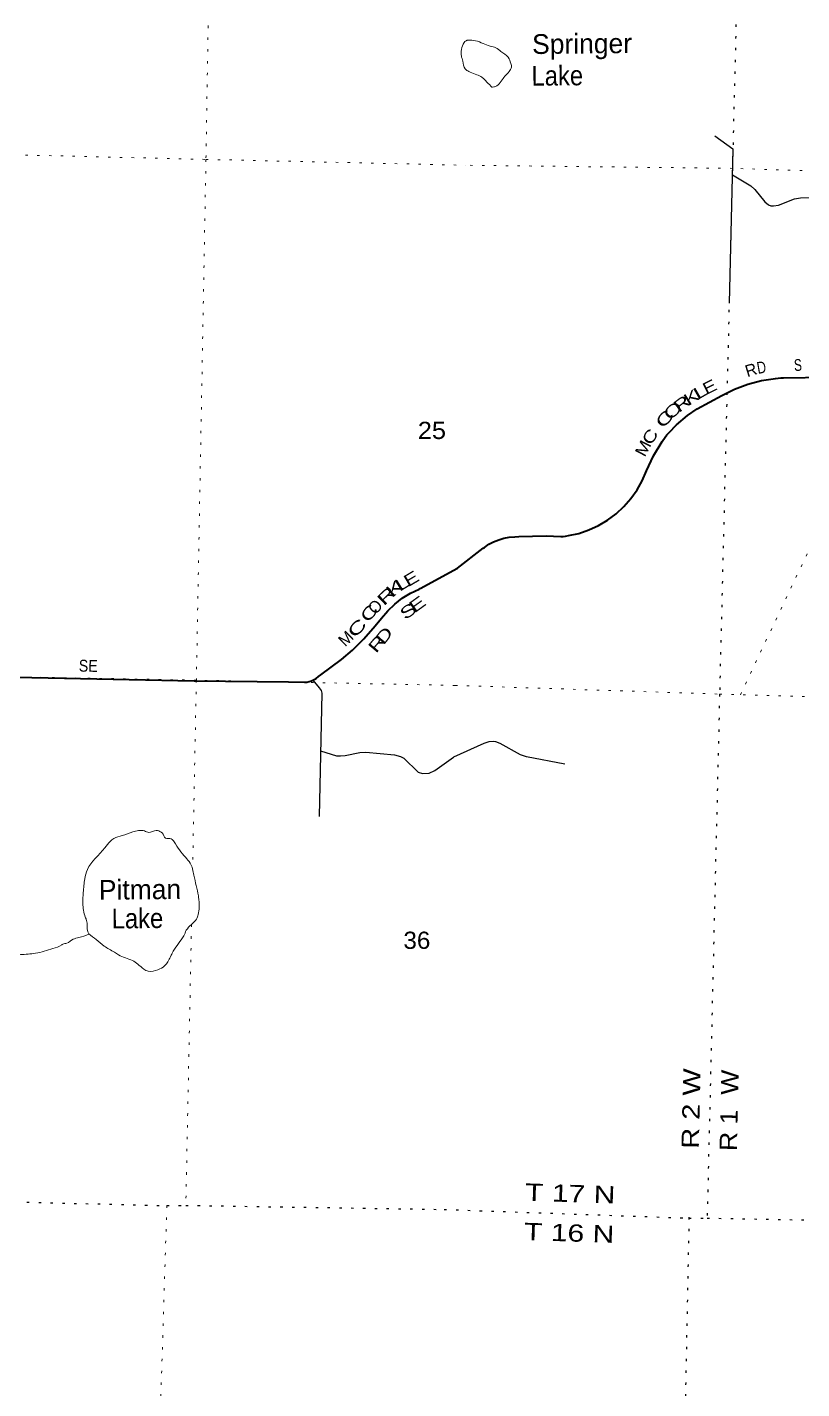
# Model space of a CAD drawing. Header units: feet. Extents: x -518066 to -250644, y -364975 to -177792.
# Drawn here: x -474854 to -466985, y -213445 to -199602 of the extents above; entities that cross this region are included whole.
import ezdxf

# ---------------------------------------------------------------- set-up
doc = ezdxf.new("R2010")
doc.units = ezdxf.units.FT
doc.header["$LTSCALE"] = 80
doc.linetypes.add('DOTTED', pattern=[1.5, 0.3, -1.2])
for name, color, linetype, lineweight in [('26', 7, 'Continuous', 40), ('29', 7, 'Continuous', 25), ('39', 7, 'Continuous', 13), ('41', 7, 'Continuous', 13), ('6', 7, 'DOTTED', 25), ('7', 7, 'DOTTED', 13)]:
    doc.layers.add(name, color=color, linetype=linetype, lineweight=lineweight)
doc.layers.add('27', color=7, linetype='Continuous')

msp = doc.modelspace()

# ---------------------------------------------------------------- linework, layer by layer
at = {"layer": '26'}
for points in [[(-470482.78, -205100.8), (-470220.99, -204899.08), (-470209.94, -204890.46), (-470164.23, -204859.41), (-470115.51, -204833.31), (-470064.34, -204812.44), (-470011.27, -204797.04), (-469956.87, -204787.26), (-469901.76, -204783.23), (-469858.87, -204780.74), (-469583.19, -204774.55), (-469433.71, -204778.26), (-469408.77, -204778.88), (-469383.71, -204775.29), (-469356.07, -204771.33), (-469250.74, -204747.72), (-469148.47, -204713.24), (-469050.35, -204668.25), (-468957.48, -204613.25), (-468870.87, -204548.85), (-468791.46, -204475.74), (-468720.12, -204394.74), (-468657.65, -204306.72), (-468604.72, -204212.65), (-468561.91, -204113.57), (-468490.74, -203960.41), (-468403.94, -203815.52), (-468372.48, -203771.3), (-468354.66, -203746.26), (-468330.81, -203721.3), (-468256.14, -203643.18), (-468147.36, -203550.92), (-468047.2, -203481.47), (-467796.21, -203345.17), (-467667.59, -203280.57), (-467532.92, -203229.77), (-467393.68, -203193.32), (-467251.4, -203171.63), (-467196.15, -203167.27), (-467170.7, -203165.46), (-466727.85, -203160.1)], [(-478436.53, -206139.05), (-473158.51, -206246.04), (-472199.66, -206258.43), (-472037.35, -206261.89), (-472013.64, -206259.62), (-471990.29, -206254.89), (-471967.57, -206247.74), (-471945.72, -206238.26), (-471924.98, -206226.54), (-471919.63, -206222.73), (-471894.95, -206203.69), (-471869.63, -206184.93), (-471661.66, -206030.87), (-471549.89, -205937.23), (-471434.17, -205820.78), (-471318.07, -205686.66), (-471254.14, -205608.56), (-471191, -205534.31), (-471120.44, -205467.06), (-471043.25, -205407.56), (-470960.25, -205356.45), (-470872.37, -205314.3), (-470860.71, -205309.53), (-470482.78, -205100.8)]]:
    msp.add_lwpolyline(points, dxfattribs=at)
at = {"layer": '29'}
for points in [[(-467867, -200707), (-467684.9, -200838.7), (-467723, -202406.21)], [(-467689.49, -201104.15), (-467501.43, -201215.19), (-467460.81, -201251.8), (-467361.7, -201375.37), (-467322.21, -201408.96), (-467299.11, -201418.2), (-467271.16, -201417.27), (-467220.57, -201411.27), (-467058.87, -201346.56), (-466998.91, -201336.59), (-466601.33, -201329.33), (-466511.4, -201321.13), (-466310.43, -201281.84), (-466268.16, -201279.27), (-466112.02, -201287.87), (-465803.41, -201296.89), (-465686.73, -201294.56), (-465561.99, -201287.62), (-465492.69, -201278.38), (-465437.12, -201270.28), (-465148.04, -201191.52)], [(-471951.71, -206240.86), (-471886.92, -206319.55), (-471867.76, -206345.09), (-471861.7, -206372.95), (-471889.91, -207626.44)], [(-471874.9, -206959.52), (-471711.62, -207009.39), (-471669.86, -207011.48), (-471625.32, -207005.31), (-471474.27, -206974.65), (-471414.51, -206971.02), (-471122.98, -206998.7), (-471062.19, -207015.95), (-471029.35, -207032.77), (-470881.35, -207176.27), (-470837.83, -207190.31), (-470769.74, -207186.06), (-470712.57, -207160.03), (-470522.44, -207023.06)], [(-469392, -207095), (-469780.04, -207020.34), (-469843, -207001), (-470049.16, -206885.72), (-470094.21, -206867.81), (-470121.93, -206864.92), (-470163.51, -206867.23), (-470214, -206885), (-470522.44, -207023.06)]]:
    msp.add_lwpolyline(points, dxfattribs=at)
at = {"layer": '39'}
for points in [[(-470371.97, -199732.39), (-470383.47, -199733.91), (-470390.3, -199736.39), (-470402.01, -199741.98), (-470415.25, -199755.72), (-470441.81, -199828.63), (-470443.45, -199894.51), (-470429.34, -199946.59), (-470405.9, -200023.58), (-470378.7, -200045.63)], [(-470371.97, -199732.39), (-470299.82, -199738.44), (-470222.45, -199767.18), (-470151.91, -199793.72), (-470091.66, -199810.17), (-470041.43, -199847.1), (-469968.3, -199907.63), (-469940.49, -199970.86), (-469934.47, -200007.08), (-469958.98, -200052.66), (-470039.7, -200149.8), (-470082.32, -200197.83), (-470113.96, -200208.32), (-470135.49, -200209.66), (-470146.96, -200196.17), (-470166.43, -200175.94), (-470235.07, -200110.83), (-470286.34, -200084.11), (-470354.61, -200058.68), (-470378.7, -200045.63)], [(-474224.22, -208826.6), (-474239.67, -208798.15), (-474251.15, -208683.41), (-474264.45, -208648.98), (-474289.45, -208509.84), (-474284.95, -208399.46), (-474269.71, -208259.19), (-474243.5, -208167.34), (-474065.58, -207946.15), (-474009.77, -207879.05), (-473974.98, -207851.67), (-473889.84, -207821.35), (-473782.42, -207783.46), (-473663.56, -207773.94), (-473619.67, -207788.93), (-473542.8, -207768.48), (-473494.93, -207785.57), (-473483.05, -207793.85), (-473450.06, -207846.78), (-473391.91, -207854.05), (-473362.45, -207884.81), (-473247.37, -208041.92), (-473198.44, -208101.22), (-473175.6, -208157.95), (-473161.01, -208224.55), (-473115.49, -208434.42), (-473110.37, -208474.7), (-473117.75, -208623.19), (-473134.87, -208669.03), (-473237.99, -208783.33), (-473263.42, -208841.04), (-473275.94, -208860.86), (-473382.02, -209017.29), (-473398.92, -209053.08), (-473459.33, -209146.21), (-473526.56, -209184.94), (-473625.44, -209200.92), (-473671.17, -209177.85), (-473730.37, -209128.37), (-473785.83, -209091.04), (-473927.29, -209033.8), (-473968.91, -209006.79), (-474072.06, -208944.34), (-474153, -208878.34), (-474230.12, -208820.44)], [(-476988.9, -209179.52), (-476879.71, -209330.48), (-476826.09, -209359.75), (-476801.56, -209342.19), (-476755.15, -209335.14), (-476713.08, -209342.06), (-476655.48, -209373.42), (-476559.7, -209405.58), (-476425.45, -209426.52), (-476397.4, -209431.14), (-476297.14, -209443.32), (-476119.97, -209433.03), (-476081.41, -209417.77), (-475950.29, -209398.47), (-475913.8, -209385.18), (-475796.14, -209339.48), (-475663.82, -209267.98), (-475493.37, -209199.3), (-475332.83, -209124.38), (-475118.57, -209074.71), (-475059.79, -209053.86), (-474922.54, -209030.67), (-474769.43, -209017.86), (-474593.41, -208969.39), (-474504.11, -208933.13), (-474491.87, -208925.35), (-474451.4, -208914.16), (-474388.2, -208875.34), (-474329.5, -208858.51), (-474228.57, -208823.97)]]:
    msp.add_spline(points, degree=3, dxfattribs=at)
at = {"layer": '6'}
for p, q in [((-478336.57, -211466.84), (-473435.9, -211582.73)), ((-470617.35, -211622.36), (-468130.87, -211709.66)), ((-468130.87, -211709.66), (-467950.77, -211709.83)), ((-467946.13, -211709.8), (-466544.21, -211736.69))]:
    msp.add_line(p, q, dxfattribs=at)
for points in [[(-467559.09, -195733.67), (-467689.18, -201036.47), (-467819.77, -206382.25), (-467946.13, -211709.8)], [(-473435.9, -211582.73), (-473242.82, -211580.82), (-470617.35, -211622.36)], [(-468130.77, -211700.62), (-468242.6, -217324.33), (-468366.63, -222625.43), (-468408.74, -224288.58)]]:
    msp.add_lwpolyline(points, dxfattribs=at)
at = {"layer": '7'}
for p, q in [((-472954.3, -195626.04), (-473038.35, -200945.61)), ((-473038.35, -200945.61), (-473135.93, -206240.6)), ((-467689.18, -201036.47), (-470398.26, -201005.19)), ((-463862.86, -201160.07), (-467689.18, -201036.47)), ((-467608.85, -206388.43), (-465344.29, -201606.52)), ((-473135.93, -206240.6), (-473174.41, -208163.36)), ((-470507.39, -206293.7), (-467819.77, -206382.25)), ((-467819.77, -206382.25), (-466506.72, -206420.2)), ((-473185.65, -208725.08), (-473242.82, -211580.82))]:
    msp.add_line(p, q, dxfattribs=at)
for points in [[(-501753.85, -200364.72), (-499523.38, -200415.2), (-494244.36, -200489.26), (-488968.04, -200582.94), (-483657.87, -200691.6), (-478352.13, -200818.42), (-473038.35, -200945.61), (-470398.26, -201005.19)], [(-470507.39, -206293.7), (-473135.93, -206240.6), (-478458.7, -206143)], [(-473435.9, -211582.73), (-473610.15, -217167.54), (-473640.27, -222413.18), (-473661.28, -224180.16)]]:
    msp.add_lwpolyline(points, dxfattribs=at)

# ---------------------------------------------------------------- texts
at = {"layer": '27'}
for s, height, rotation, p in [('R', 120, 17.22, (-467538.22, -203160.21)), ('O', 120.5, 45.542, (-471320.05, -205581.13)), ('M', 120.5, 43.878, (-471624.11, -205907.03))]:
    msp.add_text(s, height=height, rotation=rotation, dxfattribs=at).set_placement(p)
for s, height, rotation, width, p in [('D', 120, 9.993, 0.8, (-467429.59, -203127.24)), ('S', 120, 3.318, 0.75, (-467060.39, -203098.2)), ('E', 120, 26.616, 1.25, (-467954.26, -203341.84)), ('R', 120, 36.703, 1.4, (-468232.28, -203524.95)), ('K', 120, 32.018, 1.35, (-468135.64, -203454)), ('L', 120, 30.018, 1.55, (-468044.27, -203393.72)), ('C', 120, 46.578, 1.6, (-468398.07, -203689.2)), ('O', 120, 42.219, 1.5, (-468324.17, -203606.17)), ('C', 120, 57.849, 1.3, (-468516.4, -203860.19)), ('M', 120, 62.604, 1.15, (-468579.5, -203978.79)), ('E', 120.5, 30.592, 1.35, (-470984.51, -205296.54)), ('R', 120.5, 43.58, 1.65, (-471231.55, -205492.16)), ('K', 120.5, 39.526, 1.55, (-471148.86, -205407.8)), ('L', 120.5, 31.632, 1.6, (-471072.47, -205344.64)), ('E', 120.5, 35.859, 1.5, (-470921.96, -205564.07)), ('C', 120.5, 50.56, 1.5, (-471389.75, -205662.79)), ('S', 120.5, 35.63, 1.5, (-471014.82, -205633.69)), ('C', 120.5, 45.8, 1.65, (-471528.2, -205819.89)), ('D', 120.5, 51.926, 1.45, (-471233.23, -205889.9)), ('R', 120.5, 49.742, 1.5, (-471310.58, -205974.62)), ('SE', 120.5, 358.949, 0.9, (-474331.84, -206153.25))]:
    msp.add_text(s, height=height, rotation=rotation, dxfattribs=dict(at, width=width)).set_placement(p)
at = {"layer": '41'}
for s, rotation, p in [('Springer', 0.543, (-469723.82, -199874.07)), ('Pitman', 0.544, (-474125.81, -208473.53))]:
    msp.add_text(s, height=200.9, rotation=rotation, dxfattribs=at).set_placement(p)
at = {"layer": '41', "width": 0.9}
for rotation, p in [(0.543, (-469729.84, -200196.58)), (0.544, (-473995.74, -208765.46))]:
    msp.add_text('Lake', height=200.9, rotation=rotation, dxfattribs=at).set_placement(p)
at = {"layer": '6'}
for s, rotation, width, p in [('R 2 W', 88.641, 1.25, (-468031.59, -211006.55)), ('R 1  W', 88.641, 1.15, (-467645.02, -211030.26)), ('T 17 N', 358.134, 1.3, (-469797.66, -211532.47)), ('T 16 N', 358.134, 1.3, (-469808.88, -211932.83))]:
    msp.add_text(s, height=175.8, rotation=rotation, dxfattribs=dict(at, width=width)).set_placement(p)
at = {"layer": '7'}
for s, width, p in [('25', 1.1, (-470886, -203788.55)), ('36', 1.05, (-471032, -208972.55))]:
    msp.add_text(s, height=175, dxfattribs=dict(at, width=width)).set_placement(p)

doc.saveas('drawing.dxf')
